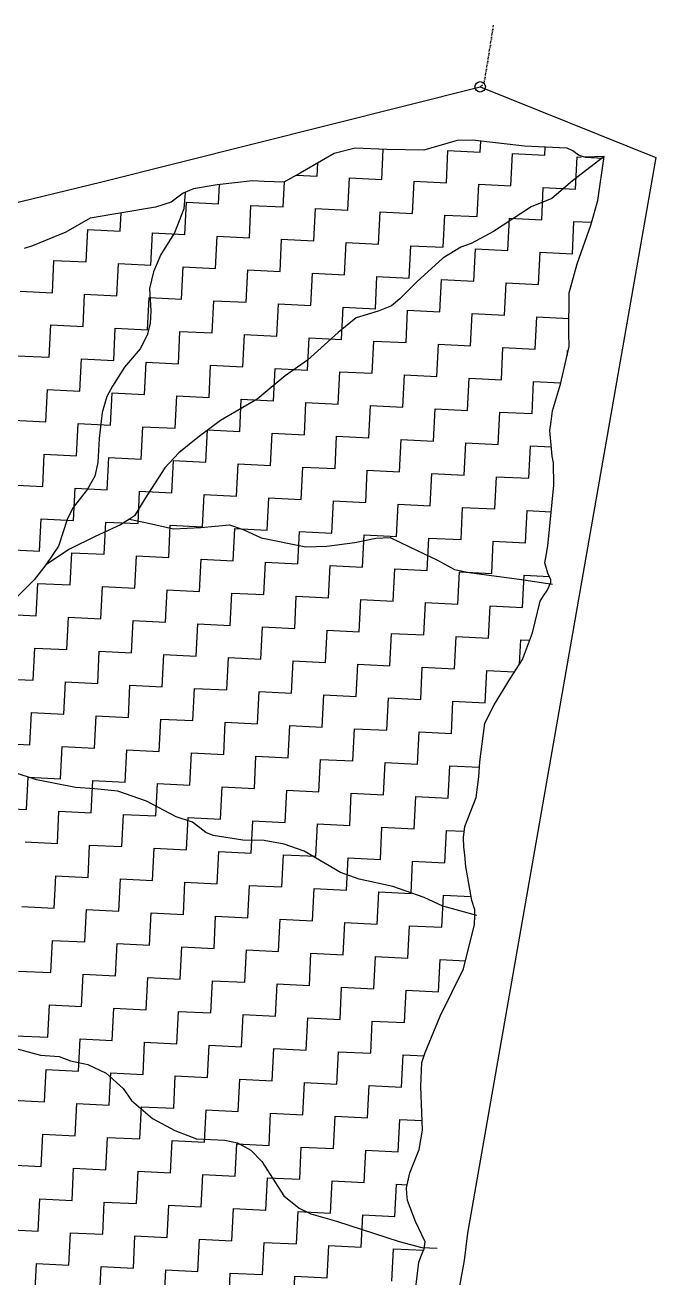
# Model space of a CAD drawing. Header units: metres. Extents: x 263404 to 269468, y 2224335 to 2228035.
# Drawn here: x 269162 to 269468, y 2226054 to 2226662 of the extents above; entities that cross this region are included whole.
import ezdxf

# ---------------------------------------------------------------- set-up
doc = ezdxf.new("R2010")
doc.units = ezdxf.units.M
doc.header["$LTSCALE"] = 0.3
doc.linetypes.add('DIVIDE', pattern=[1.25, 0.5, -0.25, 0, -0.25, 0, -0.25])
for name, color, linetype in [('LINE_WATER', 4, 'Continuous'), ('POLY_HATCH', 12, 'Continuous'), ('SYM_STONE', 1, 'Continuous'), ('V_BOUND_LINE', 7, 'Continuous'), ('V_DIVIDE_LINE', 7, 'DIVIDE')]:
    doc.layers.add(name, color=color, linetype=linetype)

msp = doc.modelspace()

# ---------------------------------------------------------------- linework, layer by layer
at = {"layer": 'LINE_WATER'}
for p, q in [((269443.31, 2226597.8), (269427.95, 2226586.04)), ((269427.95, 2226586.04), (269417.9, 2226577.37)), ((269239.95, 2226580.34), (269239.38, 2226572.32)), ((269239.38, 2226572.32), (269234.77, 2226560.7)), ((269407.86, 2226573.39), (269389.58, 2226561.33)), ((269417.9, 2226577.37), (269407.86, 2226573.39)), ((269234.77, 2226560.7), (269228.21, 2226550.29)), ((269389.58, 2226561.33), (269378.78, 2226555.61)), ((269373.77, 2226553.84), (269365, 2226548.46)), ((269378.78, 2226555.61), (269373.77, 2226553.84)), ((269228.21, 2226550.29), (269224.65, 2226541.74)), ((269365, 2226548.46), (269352.35, 2226537.02)), ((269224.65, 2226541.74), (269222.69, 2226533.79)), ((269352.35, 2226537.02), (269344.1, 2226528.7)), ((269222.69, 2226533.79), (269223.27, 2226522.8)), ((269223.27, 2226522.8), (269222.97, 2226516.78)), ((269340.13, 2226525.32), (269333.74, 2226522.73)), ((269344.1, 2226528.7), (269340.13, 2226525.32)), ((269222.97, 2226516.78), (269221.56, 2226511.03)), ((269323.06, 2226519.46), (269314.2, 2226512.3)), ((269333.74, 2226522.73), (269323.06, 2226519.46)), ((269221.56, 2226511.03), (269218.1, 2226504.5)), ((269314.2, 2226512.3), (269299.38, 2226498.86)), ((269218.1, 2226504.5), (269210.5, 2226495.48)), ((269299.38, 2226498.86), (269288.49, 2226491.35)), ((269210.5, 2226495.48), (269204.67, 2226486.38)), ((269204.67, 2226486.38), (269201.96, 2226481.37)), ((269288.49, 2226491.35), (269274.94, 2226479.95)), ((269201.96, 2226481.37), (269199.78, 2226473.54)), ((269274.94, 2226479.95), (269257.2, 2226469.65)), ((269199.78, 2226473.54), (269198.26, 2226460.87)), ((269257.2, 2226469.65), (269246.06, 2226461.48)), ((269198.26, 2226460.87), (269197.68, 2226449.27)), ((269246.06, 2226461.48), (269236.9, 2226454.03)), ((269236.9, 2226454.03), (269230.05, 2226446.76)), ((269197.68, 2226449.27), (269196.23, 2226442.63)), ((269230.05, 2226446.76), (269220.34, 2226431.59)), ((269196.23, 2226442.63), (269192.57, 2226436.33)), ((269192.57, 2226436.33), (269185.64, 2226427.5)), ((269220.34, 2226431.59), (269215.46, 2226423.34)), ((269185.64, 2226427.5), (269182.91, 2226422.05)), ((269182.91, 2226422.05), (269178.44, 2226408.74)), ((269213.01, 2226421.8), (269208.53, 2226418.98)), ((269215.46, 2226423.34), (269213.01, 2226421.8)), ((269213.01, 2226421.8), (269222.18, 2226419.87)), ((269222.18, 2226419.87), (269234.34, 2226417.03)), ((269208.53, 2226418.98), (269196.39, 2226413.33)), ((269234.34, 2226417.03), (269247.58, 2226417.72)), ((269247.58, 2226417.72), (269261.52, 2226419.04)), ((269261.52, 2226419.04), (269268.11, 2226416.7)), ((269268.11, 2226416.7), (269276.87, 2226412.68)), ((269178.44, 2226408.74), (269172.39, 2226399.65)), ((269196.39, 2226413.33), (269183.78, 2226407.24)), ((269276.87, 2226412.68), (269298.58, 2226408.36)), ((269298.58, 2226408.36), (269308.67, 2226408.75)), ((269308.67, 2226408.75), (269322.41, 2226410.53)), ((269322.41, 2226410.53), (269332.57, 2226412.49)), ((269332.57, 2226412.49), (269339.52, 2226412.81)), ((269339.52, 2226412.81), (269348.92, 2226408.32)), ((269348.92, 2226408.32), (269362.47, 2226401.83)), ((269183.78, 2226407.24), (269172.39, 2226399.65)), ((269362.47, 2226401.83), (269370.76, 2226397.39)), ((269172.39, 2226399.65), (269166.66, 2226392.33)), ((269370.76, 2226397.39), (269377.84, 2226395.92)), ((269377.84, 2226395.92), (269403.18, 2226392.54)), ((269166.66, 2226392.33), (269153.71, 2226379.33)), ((269403.18, 2226392.54), (269418.28, 2226390.22)), ((269167.81, 2226295.31), (269156.52, 2226299)), ((269186.74, 2226291.51), (269167.81, 2226295.31)), ((269195.92, 2226290.88), (269186.74, 2226291.51)), ((269207.34, 2226289.79), (269195.92, 2226290.88)), ((269221.18, 2226284.93), (269207.34, 2226289.79)), ((269235.58, 2226277.26), (269221.18, 2226284.93)), ((269243.63, 2226274.78), (269235.58, 2226277.26)), ((269249.98, 2226269.77), (269243.63, 2226274.78)), ((269253.56, 2226268.2), (269249.98, 2226269.77)), ((269268.05, 2226266.01), (269253.56, 2226268.2)), ((269278.3, 2226265.85), (269268.05, 2226266.01)), ((269288.12, 2226264.14), (269278.3, 2226265.85)), ((269297.69, 2226260.71), (269288.12, 2226264.14)), ((269315.42, 2226250.27), (269297.69, 2226260.71)), ((269324.48, 2226247.04), (269315.42, 2226250.27)), ((269340.81, 2226243.45), (269324.48, 2226247.04)), ((269356.02, 2226238.18), (269340.81, 2226243.45)), ((269365.02, 2226233.91), (269356.02, 2226238.18)), ((269381.49, 2226229.44), (269365.02, 2226233.91)), ((269157.86, 2226164.93), (269169.76, 2226161.69)), ((269169.76, 2226161.69), (269178.84, 2226160.95)), ((269178.84, 2226160.95), (269184.33, 2226158.91)), ((269184.33, 2226158.91), (269192.78, 2226157.17)), ((269192.78, 2226157.17), (269201.69, 2226152.9)), ((269201.69, 2226152.9), (269209.85, 2226145.44)), ((269209.85, 2226145.44), (269213.98, 2226139.64)), ((269213.98, 2226139.64), (269224.14, 2226130.9)), ((269224.14, 2226130.9), (269235.03, 2226125.07)), ((269235.03, 2226125.07), (269245.42, 2226121.03)), ((269245.42, 2226121.03), (269259.21, 2226120.34)), ((269259.21, 2226120.34), (269265.33, 2226119.15)), ((269265.33, 2226119.15), (269271.92, 2226115.59)), ((269271.92, 2226115.59), (269277.24, 2226110.03)), ((269277.24, 2226110.03), (269283.79, 2226099.71)), ((269283.79, 2226099.71), (269287.88, 2226093.33)), ((269287.88, 2226093.33), (269295.24, 2226087.38)), ((269295.24, 2226087.38), (269300.99, 2226084.74)), ((269300.99, 2226084.74), (269313.46, 2226081.18)), ((269313.46, 2226081.18), (269343.87, 2226071.29)), ((269343.87, 2226071.29), (269354.9, 2226068.39)), ((269354.9, 2226068.39), (269362.24, 2226068.02))]:
    msp.add_line(p, q, dxfattribs=at)
at = {"layer": 'POLY_HATCH'}
for p, q in [((269371.97, 2226605.6), (269355.84, 2226600.8)), ((269379.52, 2226605.71), (269371.97, 2226605.6)), ((269404.62, 2226602.83), (269379.52, 2226605.71)), ((269421.64, 2226601.98), (269404.62, 2226602.83)), ((269425.37, 2226601.8), (269421.64, 2226601.98)), ((269312.29, 2226599.23), (269295.84, 2226589.75)), ((269322.46, 2226601.76), (269312.29, 2226599.23)), ((269337.86, 2226601.23), (269322.46, 2226601.76)), ((269355.84, 2226600.8), (269337.86, 2226601.23)), ((269428.11, 2226600.49), (269425.37, 2226601.8)), ((269430.82, 2226598.49), (269428.11, 2226600.49)), ((269433.8, 2226597.41), (269430.82, 2226598.49)), ((269443.31, 2226597.8), (269433.8, 2226597.41)), ((269440.23, 2226576.41), (269443.31, 2226597.8)), ((269295.84, 2226589.75), (269287.91, 2226585.24)), ((269255.59, 2226584.04), (269244.04, 2226582.04)), ((269272.75, 2226585.99), (269255.59, 2226584.04)), ((269278.35, 2226585.71), (269272.75, 2226585.99)), ((269283.24, 2226585.47), (269278.35, 2226585.71)), ((269287.91, 2226585.24), (269283.24, 2226585.47)), ((269239.03, 2226579.96), (269233.2, 2226575.58)), ((269244.04, 2226582.04), (269239.03, 2226579.96)), ((269225.6, 2226573.15), (269193.92, 2226567.9)), ((269233.2, 2226575.58), (269225.6, 2226573.15)), ((269436.83, 2226564.43), (269440.23, 2226576.41)), ((269193.92, 2226567.9), (269182.13, 2226561.01)), ((269182.13, 2226561.01), (269165.9, 2226554.35)), ((269430.28, 2226545.61), (269436.83, 2226564.43)), ((269165.9, 2226554.35), (269161.87, 2226553.14)), ((269426.31, 2226531.55), (269430.28, 2226545.61)), ((269426.27, 2226512.1), (269426.31, 2226531.55)), ((269426.41, 2226505.55), (269426.27, 2226512.1)), ((269422.22, 2226487.22), (269426.41, 2226505.55)), ((269418.31, 2226474.33), (269422.22, 2226487.22)), ((269417.59, 2226469.23), (269418.31, 2226474.33)), ((269416.9, 2226464.82), (269417.59, 2226469.23)), ((269418.15, 2226452.38), (269416.9, 2226464.82)), ((269418.69, 2226449.09), (269418.15, 2226452.38)), ((269418.86, 2226438.33), (269418.69, 2226449.09)), ((269416.37, 2226411.94), (269418.86, 2226438.33)), ((269415.32, 2226404.99), (269415.98, 2226408.92)), ((269415.98, 2226408.92), (269416.37, 2226411.94)), ((269414.63, 2226400.58), (269415.32, 2226404.99)), ((269416.02, 2226395.61), (269414.63, 2226400.58)), ((269417.49, 2226392.26), (269416.02, 2226395.61)), ((269415.61, 2226387.22), (269416.64, 2226389.27)), ((269416.64, 2226389.27), (269417.44, 2226391.1)), ((269417.44, 2226391.1), (269417.49, 2226392.26)), ((269412.31, 2226382.01), (269413.84, 2226384.51)), ((269413.84, 2226384.51), (269415.61, 2226387.22)), ((269408.5, 2226366.55), (269412.31, 2226382.01)), ((269403.66, 2226353.71), (269408.5, 2226366.55)), ((269397.82, 2226344.55), (269403.66, 2226353.71)), ((269389.93, 2226331.63), (269397.82, 2226344.55)), ((269385.51, 2226322.74), (269389.93, 2226331.63)), ((269382.94, 2226303.95), (269385.51, 2226322.74)), ((269382.58, 2226296.73), (269382.94, 2226303.95)), ((269381.15, 2226286.76), (269382.58, 2226296.73)), ((269375.78, 2226272.67), (269381.15, 2226286.76)), ((269375.04, 2226267.33), (269375.78, 2226272.67)), ((269375.28, 2226262.65), (269375.04, 2226267.33)), ((269375.79, 2226258.88), (269375.28, 2226262.65)), ((269376.21, 2226253.26), (269375.79, 2226258.88)), ((269379.13, 2226236.76), (269376.21, 2226253.26)), ((269380.55, 2226232.25), (269379.13, 2226236.76)), ((269380.63, 2226229.21), (269380.55, 2226232.25)), ((269375.14, 2226203.51), (269380.42, 2226225.02)), ((269380.42, 2226225.02), (269380.63, 2226229.21)), ((269363.71, 2226180.62), (269375.14, 2226203.51)), ((269356.53, 2226162.99), (269363.71, 2226180.62)), ((269354.31, 2226146.52), (269354.89, 2226158.17)), ((269354.89, 2226158.17), (269356.53, 2226162.99)), ((269355.13, 2226125.34), (269354.31, 2226146.52)), ((269353.49, 2226115.85), (269355.13, 2226125.34)), ((269348.96, 2226104.63), (269353.49, 2226115.85)), ((269347.42, 2226097.23), (269348.96, 2226104.63)), ((269347.51, 2226094.42), (269347.42, 2226097.23)), ((269347.82, 2226091.14), (269347.51, 2226094.42)), ((269351.75, 2226080.9), (269347.82, 2226091.14)), ((269356.4, 2226071.09), (269351.75, 2226080.9)), ((269354.68, 2226064.64), (269356, 2226067.61)), ((269356, 2226067.61), (269356.4, 2226071.09)), ((269351.71, 2226047.62), (269353.34, 2226061.2)), ((269353.34, 2226061.2), (269354.68, 2226064.64))]:
    msp.add_line(p, q, dxfattribs=at)
at = {"layer": 'POLY_HATCH', "linetype": 'Continuous'}
for p, q in [((269383.22, 2226599.95), (269383.48, 2226605.25)), ((269414.57, 2226598.39), (269414.77, 2226602.32)), ((269335.41, 2226586.61), (269336.14, 2226601.28)), ((269366.76, 2226585.05), (269367.54, 2226600.73)), ((269367.54, 2226600.73), (269383.22, 2226599.95)), ((269398.12, 2226583.49), (269398.9, 2226599.17)), ((269398.9, 2226599.17), (269414.57, 2226598.39)), ((269429.47, 2226581.94), (269430.25, 2226597.61)), ((269430.25, 2226597.61), (269432.12, 2226597.52)), ((269434.13, 2226597.42), (269443.19, 2226596.97)), ((269304.06, 2226588.17), (269304.38, 2226594.67)), ((269256.25, 2226574.83), (269256.71, 2226584.17)), ((269287.6, 2226573.27), (269288.21, 2226585.41)), ((269293.95, 2226588.67), (269304.06, 2226588.17)), ((269318.96, 2226571.71), (269319.74, 2226587.39)), ((269319.74, 2226587.39), (269335.41, 2226586.61)), ((269350.31, 2226570.15), (269351.09, 2226585.83)), ((269351.09, 2226585.83), (269366.76, 2226585.05)), ((269381.66, 2226568.6), (269382.44, 2226584.27)), ((269382.44, 2226584.27), (269398.12, 2226583.49)), ((269413.02, 2226567.04), (269413.79, 2226582.71)), ((269413.79, 2226582.71), (269429.47, 2226581.94)), ((269239.79, 2226559.93), (269240.57, 2226575.61)), ((269240.57, 2226575.61), (269256.25, 2226574.83)), ((269271.15, 2226558.37), (269271.93, 2226574.05)), ((269271.93, 2226574.05), (269287.6, 2226573.27)), ((269302.5, 2226556.81), (269303.28, 2226572.49)), ((269303.28, 2226572.49), (269318.96, 2226571.71)), ((269208.44, 2226561.49), (269208.88, 2226570.38)), ((269333.85, 2226555.26), (269334.63, 2226570.93)), ((269334.63, 2226570.93), (269350.31, 2226570.15)), ((269365.21, 2226553.7), (269365.99, 2226569.38)), ((269365.99, 2226569.38), (269381.66, 2226568.6)), ((269396.56, 2226552.14), (269397.34, 2226567.82)), ((269397.34, 2226567.82), (269413.02, 2226567.04)), ((269427.91, 2226550.58), (269428.69, 2226566.26)), ((269428.69, 2226566.26), (269437.23, 2226565.83)), ((269191.99, 2226546.59), (269192.76, 2226562.27)), ((269192.76, 2226562.27), (269208.44, 2226561.49)), ((269223.34, 2226545.03), (269224.12, 2226560.71)), ((269224.12, 2226560.71), (269239.79, 2226559.93)), ((269254.69, 2226543.48), (269255.47, 2226559.15)), ((269255.47, 2226559.15), (269271.15, 2226558.37)), ((269286.05, 2226541.92), (269286.82, 2226557.59)), ((269286.82, 2226557.59), (269302.5, 2226556.81)), ((269317.4, 2226540.36), (269318.18, 2226556.04)), ((269318.18, 2226556.04), (269333.85, 2226555.26)), ((269348.75, 2226538.8), (269349.53, 2226554.48)), ((269349.53, 2226554.48), (269365.21, 2226553.7)), ((269175.53, 2226531.69), (269176.31, 2226547.37)), ((269176.31, 2226547.37), (269191.99, 2226546.59)), ((269380.1, 2226537.24), (269380.88, 2226552.92)), ((269380.88, 2226552.92), (269396.56, 2226552.14)), ((269411.46, 2226535.68), (269412.24, 2226551.36)), ((269412.24, 2226551.36), (269427.91, 2226550.58)), ((269206.88, 2226530.14), (269207.66, 2226545.81)), ((269207.66, 2226545.81), (269223.34, 2226545.03)), ((269238.24, 2226528.58), (269239.02, 2226544.25)), ((269239.02, 2226544.25), (269254.69, 2226543.48)), ((269269.59, 2226527.02), (269270.37, 2226542.7)), ((269270.37, 2226542.7), (269286.05, 2226541.92)), ((269300.94, 2226525.46), (269301.72, 2226541.14)), ((269301.72, 2226541.14), (269317.4, 2226540.36)), ((269332.3, 2226523.9), (269333.07, 2226539.58)), ((269333.07, 2226539.58), (269348.75, 2226538.8)), ((269363.65, 2226522.35), (269364.43, 2226538.02)), ((269364.43, 2226538.02), (269380.1, 2226537.24)), ((269395, 2226520.79), (269395.78, 2226536.46)), ((269395.78, 2226536.46), (269411.46, 2226535.68)), ((269159.85, 2226532.47), (269175.53, 2226531.69)), ((269190.43, 2226515.24), (269191.21, 2226530.92)), ((269191.21, 2226530.92), (269206.88, 2226530.14)), ((269221.78, 2226513.68), (269222.56, 2226529.36)), ((269222.56, 2226529.36), (269238.24, 2226528.58)), ((269427.11, 2226534.36), (269427.13, 2226534.91)), ((269427.13, 2226534.91), (269427.26, 2226534.9)), ((269253.13, 2226512.12), (269253.91, 2226527.8)), ((269253.91, 2226527.8), (269269.59, 2226527.02)), ((269284.49, 2226510.56), (269285.27, 2226526.24)), ((269285.27, 2226526.24), (269300.94, 2226525.46)), ((269315.84, 2226509.01), (269316.62, 2226524.68)), ((269316.62, 2226524.68), (269332.3, 2226523.9)), ((269347.19, 2226507.45), (269347.97, 2226523.12)), ((269347.97, 2226523.12), (269363.65, 2226522.35)), ((269378.55, 2226505.89), (269379.33, 2226521.57)), ((269379.33, 2226521.57), (269395, 2226520.79)), ((269409.9, 2226504.33), (269410.68, 2226520.01)), ((269410.68, 2226520.01), (269426.28, 2226519.23)), ((269173.97, 2226500.34), (269174.75, 2226516.02)), ((269174.75, 2226516.02), (269190.43, 2226515.24)), ((269205.33, 2226498.78), (269206.1, 2226514.46)), ((269206.1, 2226514.46), (269221.78, 2226513.68)), ((269236.68, 2226497.23), (269237.46, 2226512.9)), ((269237.46, 2226512.9), (269253.13, 2226512.12)), ((269268.03, 2226495.67), (269268.81, 2226511.34)), ((269268.81, 2226511.34), (269284.49, 2226510.56)), ((269299.38, 2226494.11), (269300.16, 2226509.79)), ((269300.16, 2226509.79), (269315.84, 2226509.01)), ((269330.74, 2226492.55), (269331.52, 2226508.23)), ((269331.52, 2226508.23), (269347.19, 2226507.45)), ((269362.09, 2226490.99), (269362.87, 2226506.67)), ((269362.87, 2226506.67), (269378.55, 2226505.89)), ((269393.44, 2226489.43), (269394.22, 2226505.11)), ((269394.22, 2226505.11), (269409.9, 2226504.33)), ((269158.3, 2226501.12), (269173.97, 2226500.34)), ((269188.87, 2226483.89), (269189.65, 2226499.56)), ((269189.65, 2226499.56), (269205.33, 2226498.78)), ((269425.47, 2226501.44), (269425.58, 2226503.55)), ((269425.58, 2226503.55), (269425.95, 2226503.53)), ((269220.22, 2226482.33), (269221, 2226498)), ((269221, 2226498), (269236.68, 2226497.23)), ((269251.58, 2226480.77), (269252.35, 2226496.45)), ((269252.35, 2226496.45), (269268.03, 2226495.67)), ((269282.93, 2226479.21), (269283.71, 2226494.89)), ((269283.71, 2226494.89), (269299.38, 2226494.11)), ((269314.28, 2226477.65), (269315.06, 2226493.33)), ((269315.06, 2226493.33), (269330.74, 2226492.55)), ((269345.63, 2226476.09), (269346.41, 2226491.77)), ((269346.41, 2226491.77), (269362.09, 2226490.99)), ((269376.99, 2226474.54), (269377.77, 2226490.21)), ((269377.77, 2226490.21), (269393.44, 2226489.43)), ((269408.34, 2226472.98), (269409.12, 2226488.66)), ((269409.12, 2226488.66), (269422.4, 2226488)), ((269172.41, 2226468.99), (269173.19, 2226484.66)), ((269173.19, 2226484.66), (269188.87, 2226483.89)), ((269203.77, 2226467.43), (269204.55, 2226483.11)), ((269204.55, 2226483.11), (269220.22, 2226482.33)), ((269235.12, 2226465.87), (269235.9, 2226481.55)), ((269235.9, 2226481.55), (269251.58, 2226480.77)), ((269266.47, 2226464.31), (269267.25, 2226479.99)), ((269267.25, 2226479.99), (269282.93, 2226479.21)), ((269297.83, 2226462.76), (269298.61, 2226478.43)), ((269298.61, 2226478.43), (269314.28, 2226477.65)), ((269329.18, 2226461.2), (269329.96, 2226476.87)), ((269329.96, 2226476.87), (269345.63, 2226476.09)), ((269360.53, 2226459.64), (269361.31, 2226475.32)), ((269361.31, 2226475.32), (269376.99, 2226474.54)), ((269156.74, 2226469.77), (269172.41, 2226468.99)), ((269187.31, 2226452.53), (269188.09, 2226468.21)), ((269188.09, 2226468.21), (269203.77, 2226467.43)), ((269391.89, 2226458.08), (269392.66, 2226473.76)), ((269392.66, 2226473.76), (269408.34, 2226472.98)), ((269218.66, 2226450.97), (269219.44, 2226466.65)), ((269219.44, 2226466.65), (269235.12, 2226465.87)), ((269250.02, 2226449.42), (269250.8, 2226465.09)), ((269250.8, 2226465.09), (269266.47, 2226464.31)), ((269281.37, 2226447.86), (269282.15, 2226463.53)), ((269282.15, 2226463.53), (269297.83, 2226462.76)), ((269312.72, 2226446.3), (269313.5, 2226461.98)), ((269313.5, 2226461.98), (269329.18, 2226461.2)), ((269344.08, 2226444.74), (269344.86, 2226460.42)), ((269344.86, 2226460.42), (269360.53, 2226459.64)), ((269375.43, 2226443.18), (269376.21, 2226458.86)), ((269376.21, 2226458.86), (269391.89, 2226458.08)), ((269406.78, 2226441.63), (269407.56, 2226457.3)), ((269407.56, 2226457.3), (269417.71, 2226456.8)), ((269170.86, 2226437.64), (269171.63, 2226453.31)), ((269171.63, 2226453.31), (269187.31, 2226452.53)), ((269202.21, 2226436.08), (269202.99, 2226451.75)), ((269202.99, 2226451.75), (269218.66, 2226450.97)), ((269233.56, 2226434.52), (269234.34, 2226450.2)), ((269234.34, 2226450.2), (269250.02, 2226449.42)), ((269264.91, 2226432.96), (269265.69, 2226448.64)), ((269265.69, 2226448.64), (269281.37, 2226447.86)), ((269296.27, 2226431.4), (269297.05, 2226447.08)), ((269297.05, 2226447.08), (269312.72, 2226446.3)), ((269327.62, 2226429.84), (269328.4, 2226445.52)), ((269328.4, 2226445.52), (269344.08, 2226444.74)), ((269358.97, 2226428.29), (269359.75, 2226443.96)), ((269359.75, 2226443.96), (269375.43, 2226443.18)), ((269155.18, 2226438.41), (269170.86, 2226437.64)), ((269390.33, 2226426.73), (269391.11, 2226442.4)), ((269391.11, 2226442.4), (269406.78, 2226441.63)), ((269185.75, 2226421.18), (269186.53, 2226436.86)), ((269186.53, 2226436.86), (269202.21, 2226436.08)), ((269217.11, 2226419.62), (269217.89, 2226435.3)), ((269217.89, 2226435.3), (269233.56, 2226434.52)), ((269248.46, 2226418.06), (269249.24, 2226433.74)), ((269249.24, 2226433.74), (269264.91, 2226432.96)), ((269279.81, 2226416.51), (269280.59, 2226432.18)), ((269280.59, 2226432.18), (269296.27, 2226431.4)), ((269311.17, 2226414.95), (269311.94, 2226430.62)), ((269311.94, 2226430.62), (269327.62, 2226429.84)), ((269342.52, 2226413.39), (269343.3, 2226429.07)), ((269343.3, 2226429.07), (269358.97, 2226428.29)), ((269373.87, 2226411.83), (269374.65, 2226427.51)), ((269374.65, 2226427.51), (269390.33, 2226426.73)), ((269405.22, 2226410.27), (269406, 2226425.95)), ((269406, 2226425.95), (269417.63, 2226425.37)), ((269169.3, 2226406.28), (269170.08, 2226421.96)), ((269170.08, 2226421.96), (269185.75, 2226421.18)), ((269200.65, 2226404.72), (269201.43, 2226420.4)), ((269201.43, 2226420.4), (269217.11, 2226419.62)), ((269232, 2226403.17), (269232.78, 2226418.84)), ((269232.78, 2226418.84), (269248.46, 2226418.06)), ((269263.36, 2226401.61), (269264.14, 2226417.28)), ((269264.14, 2226417.28), (269279.81, 2226416.51)), ((269294.71, 2226400.05), (269295.49, 2226415.73)), ((269295.49, 2226415.73), (269311.17, 2226414.95)), ((269326.06, 2226398.49), (269326.84, 2226414.17)), ((269326.84, 2226414.17), (269342.52, 2226413.39)), ((269357.42, 2226396.93), (269358.2, 2226412.61)), ((269358.2, 2226412.61), (269373.87, 2226411.83)), ((269388.77, 2226395.38), (269389.55, 2226411.05)), ((269389.55, 2226411.05), (269405.22, 2226410.27)), ((269153.62, 2226407.06), (269169.3, 2226406.28)), ((269184.2, 2226389.83), (269184.97, 2226405.5)), ((269184.97, 2226405.5), (269200.65, 2226404.72)), ((269215.55, 2226388.27), (269216.33, 2226403.94)), ((269216.33, 2226403.94), (269232, 2226403.17)), ((269246.9, 2226386.71), (269247.68, 2226402.39)), ((269247.68, 2226402.39), (269263.36, 2226401.61)), ((269278.25, 2226385.15), (269279.03, 2226400.83)), ((269279.03, 2226400.83), (269294.71, 2226400.05)), ((269309.61, 2226383.59), (269310.39, 2226399.27)), ((269310.39, 2226399.27), (269326.06, 2226398.49)), ((269340.96, 2226382.04), (269341.74, 2226397.71)), ((269341.74, 2226397.71), (269357.42, 2226396.93)), ((269372.31, 2226380.48), (269373.09, 2226396.15)), ((269373.09, 2226396.15), (269388.77, 2226395.38)), ((269167.74, 2226374.93), (269168.52, 2226390.61)), ((269168.52, 2226390.61), (269184.2, 2226389.83)), ((269199.09, 2226373.37), (269199.87, 2226389.05)), ((269199.87, 2226389.05), (269215.55, 2226388.27)), ((269403.67, 2226378.92), (269404.45, 2226394.6)), ((269404.45, 2226394.6), (269416.74, 2226393.99)), ((269230.45, 2226371.81), (269231.22, 2226387.49)), ((269231.22, 2226387.49), (269246.9, 2226386.71)), ((269261.8, 2226370.25), (269262.58, 2226385.93)), ((269262.58, 2226385.93), (269278.25, 2226385.15)), ((269293.15, 2226368.7), (269293.93, 2226384.37)), ((269293.93, 2226384.37), (269309.61, 2226383.59)), ((269324.5, 2226367.14), (269325.28, 2226382.81)), ((269325.28, 2226382.81), (269340.96, 2226382.04)), ((269355.86, 2226365.58), (269356.64, 2226381.26)), ((269356.64, 2226381.26), (269372.31, 2226380.48)), ((269387.21, 2226364.02), (269387.99, 2226379.7)), ((269387.99, 2226379.7), (269403.67, 2226378.92)), ((269152.06, 2226375.71), (269167.74, 2226374.93)), ((269182.64, 2226358.47), (269183.42, 2226374.15)), ((269183.42, 2226374.15), (269199.09, 2226373.37)), ((269213.99, 2226356.92), (269214.77, 2226372.59)), ((269214.77, 2226372.59), (269230.45, 2226371.81)), ((269245.34, 2226355.36), (269246.12, 2226371.03)), ((269246.12, 2226371.03), (269261.8, 2226370.25)), ((269276.7, 2226353.8), (269277.48, 2226369.48)), ((269277.48, 2226369.48), (269293.15, 2226368.7)), ((269308.05, 2226352.24), (269308.83, 2226367.92)), ((269308.83, 2226367.92), (269324.5, 2226367.14)), ((269339.4, 2226350.68), (269340.18, 2226366.36)), ((269340.18, 2226366.36), (269355.86, 2226365.58)), ((269370.76, 2226349.12), (269371.53, 2226364.8)), ((269371.53, 2226364.8), (269387.21, 2226364.02)), ((269166.18, 2226343.58), (269166.96, 2226359.25)), ((269166.96, 2226359.25), (269182.64, 2226358.47)), ((269402.31, 2226351.6), (269402.89, 2226363.24)), ((269402.89, 2226363.24), (269407.17, 2226363.03)), ((269197.53, 2226342.02), (269198.31, 2226357.69)), ((269198.31, 2226357.69), (269213.99, 2226356.92)), ((269228.89, 2226340.46), (269229.67, 2226356.14)), ((269229.67, 2226356.14), (269245.34, 2226355.36)), ((269260.24, 2226338.9), (269261.02, 2226354.58)), ((269261.02, 2226354.58), (269276.7, 2226353.8)), ((269291.59, 2226337.34), (269292.37, 2226353.02)), ((269292.37, 2226353.02), (269308.05, 2226352.24)), ((269322.95, 2226335.79), (269323.73, 2226351.46)), ((269323.73, 2226351.46), (269339.4, 2226350.68)), ((269354.3, 2226334.23), (269355.08, 2226349.9)), ((269355.08, 2226349.9), (269370.76, 2226349.12)), ((269385.65, 2226332.67), (269386.43, 2226348.35)), ((269386.43, 2226348.35), (269399.81, 2226347.68)), ((269150.5, 2226344.36), (269166.18, 2226343.58)), ((269181.08, 2226327.12), (269181.86, 2226342.8)), ((269181.86, 2226342.8), (269197.53, 2226342.02)), ((269212.43, 2226325.56), (269213.21, 2226341.24)), ((269213.21, 2226341.24), (269228.89, 2226340.46)), ((269243.78, 2226324), (269244.56, 2226339.68)), ((269244.56, 2226339.68), (269260.24, 2226338.9)), ((269275.14, 2226322.45), (269275.92, 2226338.12)), ((269275.92, 2226338.12), (269291.59, 2226337.34)), ((269306.49, 2226320.89), (269307.27, 2226336.56)), ((269307.27, 2226336.56), (269322.95, 2226335.79)), ((269337.84, 2226319.33), (269338.62, 2226335.01)), ((269338.62, 2226335.01), (269354.3, 2226334.23)), ((269369.2, 2226317.77), (269369.98, 2226333.45)), ((269369.98, 2226333.45), (269385.65, 2226332.67)), ((269164.62, 2226312.22), (269165.4, 2226327.9)), ((269165.4, 2226327.9), (269181.08, 2226327.12)), ((269195.98, 2226310.66), (269196.76, 2226326.34)), ((269196.76, 2226326.34), (269212.43, 2226325.56)), ((269227.33, 2226309.11), (269228.11, 2226324.78)), ((269228.11, 2226324.78), (269243.78, 2226324)), ((269258.68, 2226307.55), (269259.46, 2226323.22)), ((269259.46, 2226323.22), (269275.14, 2226322.45)), ((269290.04, 2226305.99), (269290.81, 2226321.67)), ((269290.81, 2226321.67), (269306.49, 2226320.89)), ((269321.39, 2226304.43), (269322.17, 2226320.11)), ((269322.17, 2226320.11), (269337.84, 2226319.33)), ((269352.74, 2226302.87), (269353.52, 2226318.55)), ((269353.52, 2226318.55), (269369.2, 2226317.77)), ((269148.95, 2226313), (269164.62, 2226312.22)), ((269179.52, 2226295.77), (269180.3, 2226311.44)), ((269180.3, 2226311.44), (269195.98, 2226310.66)), ((269210.87, 2226294.21), (269211.65, 2226309.89)), ((269211.65, 2226309.89), (269227.33, 2226309.11)), ((269242.23, 2226292.65), (269243.01, 2226308.33)), ((269243.01, 2226308.33), (269258.68, 2226307.55)), ((269273.58, 2226291.09), (269274.36, 2226306.77)), ((269274.36, 2226306.77), (269290.04, 2226305.99)), ((269304.93, 2226289.53), (269305.71, 2226305.21)), ((269305.71, 2226305.21), (269321.39, 2226304.43)), ((269336.29, 2226287.98), (269337.07, 2226303.65)), ((269337.07, 2226303.65), (269352.74, 2226302.87)), ((269367.64, 2226286.42), (269368.42, 2226302.09)), ((269368.42, 2226302.09), (269382.81, 2226301.38)), ((269163.06, 2226280.87), (269163.84, 2226296.55)), ((269163.84, 2226296.55), (269179.52, 2226295.77)), ((269194.42, 2226279.31), (269195.2, 2226294.99)), ((269195.2, 2226294.99), (269210.87, 2226294.21)), ((269225.77, 2226277.75), (269226.55, 2226293.43)), ((269226.55, 2226293.43), (269242.23, 2226292.65)), ((269257.12, 2226276.2), (269257.9, 2226291.87)), ((269257.9, 2226291.87), (269273.58, 2226291.09)), ((269288.48, 2226274.64), (269289.26, 2226290.31)), ((269289.26, 2226290.31), (269304.93, 2226289.53)), ((269319.83, 2226273.08), (269320.61, 2226288.76)), ((269320.61, 2226288.76), (269336.29, 2226287.98)), ((269351.18, 2226271.52), (269351.96, 2226287.2)), ((269351.96, 2226287.2), (269367.64, 2226286.42)), ((269147.39, 2226281.65), (269163.06, 2226280.87)), ((269177.96, 2226264.41), (269178.74, 2226280.09)), ((269178.74, 2226280.09), (269194.42, 2226279.31)), ((269209.32, 2226262.86), (269210.09, 2226278.53)), ((269210.09, 2226278.53), (269225.77, 2226277.75)), ((269240.67, 2226261.3), (269241.45, 2226276.97)), ((269241.45, 2226276.97), (269257.12, 2226276.2)), ((269272.02, 2226259.74), (269272.8, 2226275.42)), ((269272.8, 2226275.42), (269288.48, 2226274.64)), ((269303.37, 2226258.18), (269304.15, 2226273.86)), ((269304.15, 2226273.86), (269319.83, 2226273.08)), ((269334.73, 2226256.62), (269335.51, 2226272.3)), ((269335.51, 2226272.3), (269351.18, 2226271.52)), ((269366.08, 2226255.07), (269366.86, 2226270.74)), ((269366.86, 2226270.74), (269375.45, 2226270.31)), ((269162.29, 2226265.19), (269177.96, 2226264.41)), ((269192.86, 2226247.96), (269193.64, 2226263.64)), ((269193.64, 2226263.64), (269209.32, 2226262.86)), ((269224.21, 2226246.4), (269224.99, 2226262.08)), ((269224.99, 2226262.08), (269240.67, 2226261.3)), ((269255.57, 2226244.84), (269256.35, 2226260.52)), ((269256.35, 2226260.52), (269272.02, 2226259.74)), ((269286.92, 2226243.28), (269287.7, 2226258.96)), ((269287.7, 2226258.96), (269303.37, 2226258.18)), ((269318.27, 2226241.73), (269319.05, 2226257.4)), ((269319.05, 2226257.4), (269334.73, 2226256.62)), ((269349.63, 2226240.17), (269350.4, 2226255.84)), ((269350.4, 2226255.84), (269366.08, 2226255.07)), ((269176.4, 2226233.06), (269177.18, 2226248.74)), ((269177.18, 2226248.74), (269192.86, 2226247.96)), ((269207.76, 2226231.5), (269208.54, 2226247.18)), ((269208.54, 2226247.18), (269224.21, 2226246.4)), ((269239.11, 2226229.94), (269239.89, 2226245.62)), ((269239.89, 2226245.62), (269255.57, 2226244.84)), ((269270.46, 2226228.39), (269271.24, 2226244.06)), ((269271.24, 2226244.06), (269286.92, 2226243.28)), ((269301.82, 2226226.83), (269302.6, 2226242.5)), ((269302.6, 2226242.5), (269318.27, 2226241.73)), ((269333.17, 2226225.27), (269333.95, 2226240.95)), ((269333.95, 2226240.95), (269349.63, 2226240.17)), ((269364.52, 2226223.71), (269365.3, 2226239.39)), ((269365.3, 2226239.39), (269378.79, 2226238.72)), ((269160.73, 2226233.84), (269176.4, 2226233.06)), ((269191.3, 2226216.61), (269192.08, 2226232.28)), ((269192.08, 2226232.28), (269207.76, 2226231.5)), ((269222.65, 2226215.05), (269223.43, 2226230.72)), ((269223.43, 2226230.72), (269239.11, 2226229.94)), ((269254.01, 2226213.49), (269254.79, 2226229.17)), ((269254.79, 2226229.17), (269270.46, 2226228.39)), ((269285.36, 2226211.93), (269286.14, 2226227.61)), ((269286.14, 2226227.61), (269301.82, 2226226.83)), ((269316.71, 2226210.37), (269317.49, 2226226.05)), ((269317.49, 2226226.05), (269333.17, 2226225.27)), ((269348.07, 2226208.81), (269348.85, 2226224.49)), ((269348.85, 2226224.49), (269364.52, 2226223.71)), ((269174.85, 2226201.71), (269175.63, 2226217.38)), ((269175.63, 2226217.38), (269191.3, 2226216.61)), ((269206.2, 2226200.15), (269206.98, 2226215.83)), ((269206.98, 2226215.83), (269222.65, 2226215.05)), ((269237.55, 2226198.59), (269238.33, 2226214.27)), ((269238.33, 2226214.27), (269254.01, 2226213.49)), ((269268.91, 2226197.03), (269269.68, 2226212.71)), ((269269.68, 2226212.71), (269285.36, 2226211.93)), ((269300.26, 2226195.48), (269301.04, 2226211.15)), ((269301.04, 2226211.15), (269316.71, 2226210.37)), ((269331.61, 2226193.92), (269332.39, 2226209.59)), ((269332.39, 2226209.59), (269348.07, 2226208.81)), ((269362.96, 2226192.36), (269363.74, 2226208.04)), ((269363.74, 2226208.04), (269376.1, 2226207.42)), ((269159.17, 2226202.49), (269174.85, 2226201.71)), ((269189.74, 2226185.25), (269190.52, 2226200.93)), ((269190.52, 2226200.93), (269206.2, 2226200.15)), ((269221.1, 2226183.69), (269221.88, 2226199.37)), ((269221.88, 2226199.37), (269237.55, 2226198.59)), ((269252.45, 2226182.14), (269253.23, 2226197.81)), ((269253.23, 2226197.81), (269268.91, 2226197.03)), ((269283.8, 2226180.58), (269284.58, 2226196.25)), ((269284.58, 2226196.25), (269300.26, 2226195.48)), ((269315.16, 2226179.02), (269315.93, 2226194.7)), ((269315.93, 2226194.7), (269331.61, 2226193.92)), ((269346.51, 2226177.46), (269347.29, 2226193.14)), ((269347.29, 2226193.14), (269362.96, 2226192.36)), ((269173.29, 2226170.35), (269174.07, 2226186.03)), ((269174.07, 2226186.03), (269189.74, 2226185.25)), ((269204.64, 2226168.8), (269205.42, 2226184.47)), ((269205.42, 2226184.47), (269221.1, 2226183.69)), ((269235.99, 2226167.24), (269236.77, 2226182.92)), ((269236.77, 2226182.92), (269252.45, 2226182.14)), ((269267.35, 2226165.68), (269268.13, 2226181.36)), ((269268.13, 2226181.36), (269283.8, 2226180.58)), ((269298.7, 2226164.12), (269299.48, 2226179.8)), ((269299.48, 2226179.8), (269315.16, 2226179.02)), ((269330.05, 2226162.56), (269330.83, 2226178.24)), ((269330.83, 2226178.24), (269346.51, 2226177.46)), ((269157.61, 2226171.13), (269173.29, 2226170.35)), ((269188.19, 2226153.9), (269188.96, 2226169.58)), ((269188.96, 2226169.58), (269204.64, 2226168.8)), ((269219.54, 2226152.34), (269220.32, 2226168.02)), ((269220.32, 2226168.02), (269235.99, 2226167.24)), ((269250.89, 2226150.78), (269251.67, 2226166.46)), ((269251.67, 2226166.46), (269267.35, 2226165.68)), ((269282.24, 2226149.22), (269283.02, 2226164.9)), ((269283.02, 2226164.9), (269298.7, 2226164.12)), ((269313.6, 2226147.67), (269314.38, 2226163.34)), ((269314.38, 2226163.34), (269330.05, 2226162.56)), ((269344.95, 2226146.11), (269345.73, 2226161.79)), ((269345.73, 2226161.79), (269355.94, 2226161.28)), ((269171.73, 2226139), (269172.51, 2226154.68)), ((269172.51, 2226154.68), (269188.19, 2226153.9)), ((269203.08, 2226137.44), (269203.86, 2226153.12)), ((269203.86, 2226153.12), (269219.54, 2226152.34)), ((269234.44, 2226135.89), (269235.22, 2226151.56)), ((269235.22, 2226151.56), (269250.89, 2226150.78)), ((269265.79, 2226134.33), (269266.57, 2226150)), ((269266.57, 2226150), (269282.24, 2226149.22)), ((269297.14, 2226132.77), (269297.92, 2226148.45)), ((269297.92, 2226148.45), (269313.6, 2226147.67)), ((269328.5, 2226131.21), (269329.27, 2226146.89)), ((269329.27, 2226146.89), (269344.95, 2226146.11)), ((269156.05, 2226139.78), (269171.73, 2226139)), ((269186.63, 2226122.55), (269187.41, 2226138.22)), ((269187.41, 2226138.22), (269203.08, 2226137.44)), ((269217.98, 2226120.99), (269218.76, 2226136.66)), ((269218.76, 2226136.66), (269234.44, 2226135.89)), ((269249.33, 2226119.43), (269250.11, 2226135.11)), ((269250.11, 2226135.11), (269265.79, 2226134.33)), ((269280.69, 2226117.87), (269281.47, 2226133.55)), ((269281.47, 2226133.55), (269297.14, 2226132.77)), ((269312.04, 2226116.31), (269312.82, 2226131.99)), ((269312.82, 2226131.99), (269328.5, 2226131.21)), ((269343.39, 2226114.76), (269344.17, 2226130.43)), ((269344.17, 2226130.43), (269354.95, 2226129.9)), ((269170.17, 2226107.65), (269170.95, 2226123.33)), ((269170.95, 2226123.33), (269186.63, 2226122.55)), ((269201.52, 2226106.09), (269202.3, 2226121.77)), ((269202.3, 2226121.77), (269217.98, 2226120.99)), ((269232.88, 2226104.53), (269233.66, 2226120.21)), ((269233.66, 2226120.21), (269249.33, 2226119.43)), ((269264.23, 2226102.97), (269265.01, 2226118.65)), ((269265.01, 2226118.65), (269280.69, 2226117.87)), ((269295.58, 2226101.42), (269296.36, 2226117.09)), ((269296.36, 2226117.09), (269312.04, 2226116.31)), ((269326.94, 2226099.86), (269327.72, 2226115.53)), ((269327.72, 2226115.53), (269343.39, 2226114.76)), ((269154.5, 2226108.43), (269170.17, 2226107.65)), ((269185.07, 2226091.19), (269185.85, 2226106.87)), ((269185.85, 2226106.87), (269201.52, 2226106.09)), ((269216.42, 2226089.63), (269217.2, 2226105.31)), ((269217.2, 2226105.31), (269232.88, 2226104.53)), ((269247.78, 2226088.08), (269248.55, 2226103.75)), ((269248.55, 2226103.75), (269264.23, 2226102.97)), ((269279.13, 2226086.52), (269279.91, 2226102.2)), ((269279.91, 2226102.2), (269295.58, 2226101.42)), ((269310.48, 2226084.96), (269311.26, 2226100.64)), ((269311.26, 2226100.64), (269326.94, 2226099.86)), ((269341.83, 2226083.4), (269342.61, 2226099.08)), ((269342.61, 2226099.08), (269347.75, 2226098.82)), ((269168.61, 2226076.3), (269169.39, 2226091.97)), ((269169.39, 2226091.97), (269185.07, 2226091.19)), ((269199.97, 2226074.74), (269200.75, 2226090.41)), ((269200.75, 2226090.41), (269216.42, 2226089.63)), ((269231.32, 2226073.18), (269232.1, 2226088.86)), ((269232.1, 2226088.86), (269247.78, 2226088.08)), ((269262.67, 2226071.62), (269263.45, 2226087.3)), ((269263.45, 2226087.3), (269279.13, 2226086.52)), ((269294.03, 2226070.06), (269294.8, 2226085.74)), ((269294.8, 2226085.74), (269310.48, 2226084.96)), ((269325.38, 2226068.5), (269326.16, 2226084.18)), ((269326.16, 2226084.18), (269341.83, 2226083.4)), ((269152.94, 2226077.07), (269168.61, 2226076.3)), ((269183.51, 2226059.84), (269184.29, 2226075.52)), ((269184.29, 2226075.52), (269199.97, 2226074.74)), ((269214.86, 2226058.28), (269215.64, 2226073.96)), ((269215.64, 2226073.96), (269231.32, 2226073.18)), ((269246.22, 2226056.72), (269247, 2226072.4)), ((269247, 2226072.4), (269262.67, 2226071.62)), ((269277.57, 2226055.17), (269278.35, 2226070.84)), ((269278.35, 2226070.84), (269294.03, 2226070.06)), ((269308.92, 2226053.61), (269309.7, 2226069.28)), ((269309.7, 2226069.28), (269325.38, 2226068.5)), ((269340.28, 2226052.05), (269341.06, 2226067.73)), ((269341.06, 2226067.73), (269355.73, 2226067)), ((269167.06, 2226044.94), (269167.83, 2226060.62)), ((269167.83, 2226060.62), (269183.51, 2226059.84)), ((269198.41, 2226043.38), (269199.19, 2226059.06)), ((269199.19, 2226059.06), (269214.86, 2226058.28)), ((269229.76, 2226041.83), (269230.54, 2226057.5)), ((269230.54, 2226057.5), (269246.22, 2226056.72)), ((269261.11, 2226040.27), (269261.89, 2226055.94)), ((269261.89, 2226055.94), (269277.57, 2226055.17)), ((269292.47, 2226038.71), (269293.25, 2226054.39)), ((269293.25, 2226054.39), (269308.92, 2226053.61))]:
    msp.add_line(p, q, dxfattribs=at)
at = {"layer": 'SYM_STONE'}
msp.add_circle((269383.16, 2226631.57), 2.52, dxfattribs=at)
at = {"layer": 'V_BOUND_LINE'}
for p, q in [((269199.56, 2226585.52), (269383.16, 2226631.57)), ((269383.16, 2226631.57), (269468.48, 2226597.29)), ((269468.48, 2226597.29), (269377.07, 2226075.3)), ((268830.48, 2226495.71), (269199.56, 2226585.52)), ((269377.07, 2226075.3), (269375.41, 2226062.05)), ((269375.41, 2226062.05), (269298.63, 2225653.79))]:
    msp.add_line(p, q, dxfattribs=at)
at = {"layer": 'V_DIVIDE_LINE', "ltscale": 10}
for p, q in [((269385.1, 2226633.16), (269389.67, 2226661.56)), ((269383.16, 2226631.57), (269385.1, 2226633.16))]:
    msp.add_line(p, q, dxfattribs=at)

doc.saveas('drawing.dxf')
